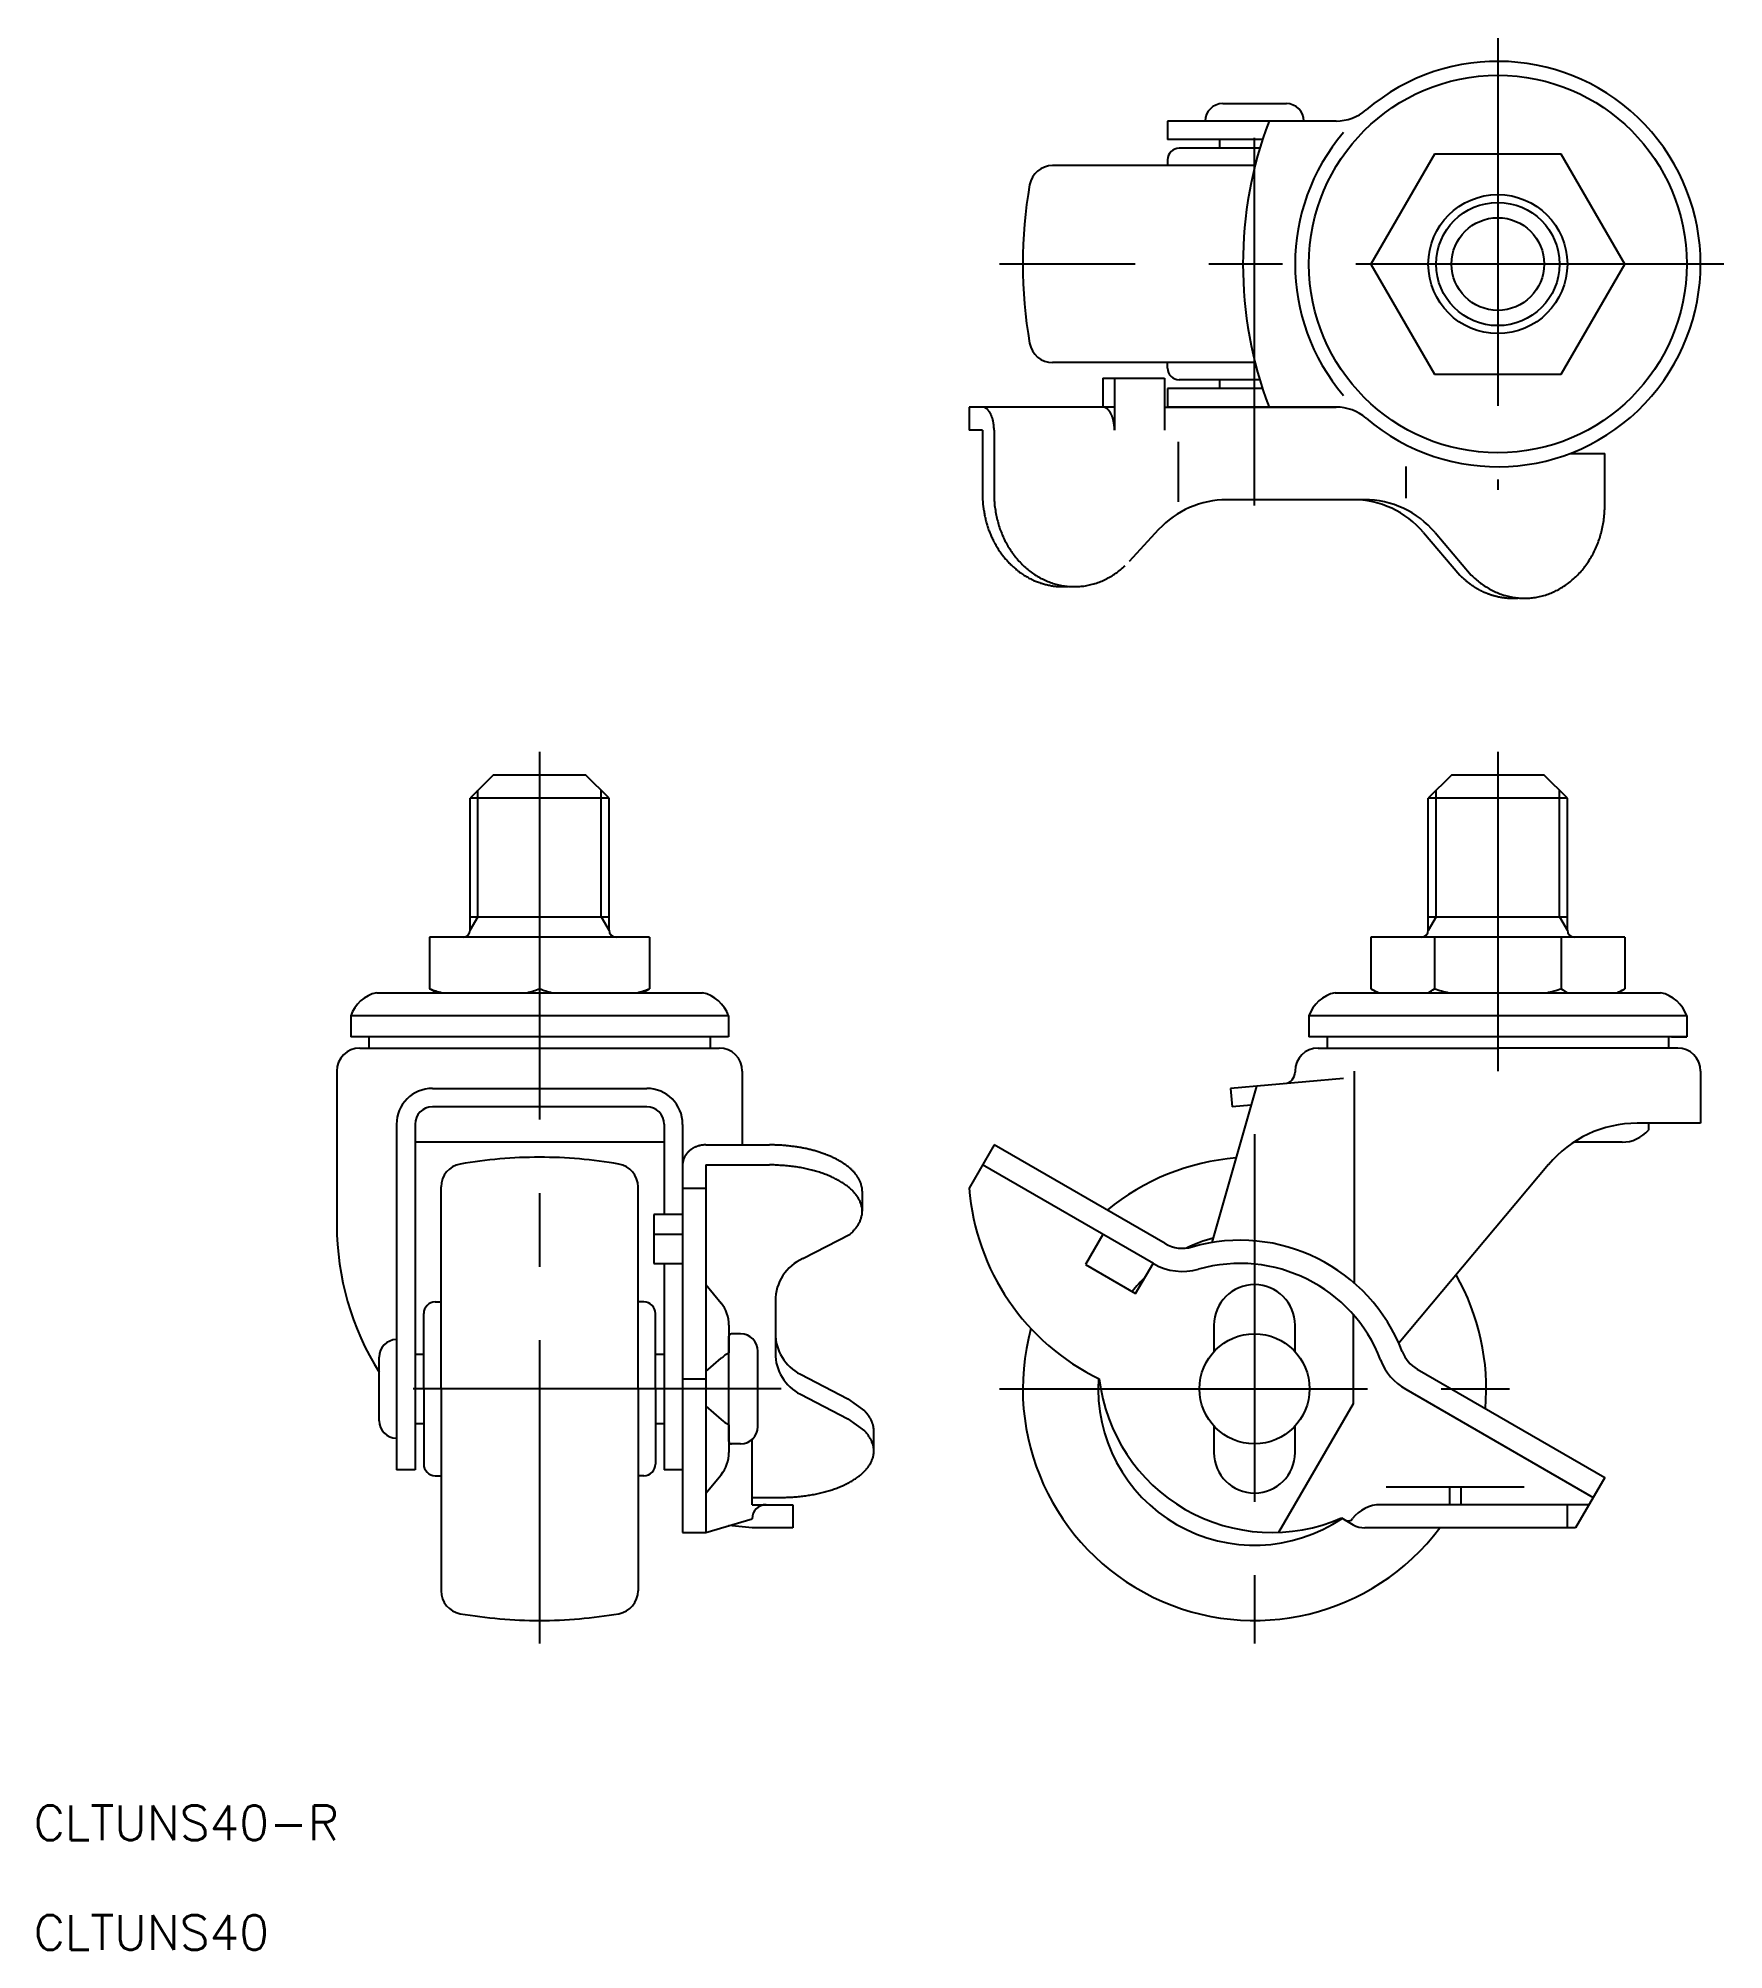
# Model space of a CAD drawing. Extents: x -105 to 40, y -48 to 117.
import ezdxf

# ---------------------------------------------------------------- set-up
doc = ezdxf.new("R2010")
doc.units = 0
doc.linetypes.add('CENTER', pattern=[50.8, 31.75, -6.35, 6.35, -6.35])
doc.layers.get('0').update_dxf_attribs({"linetype": 'CONTINUOUS'})
doc.layers.add('CENTER', color=1, linetype='CONTINUOUS')
doc.styles.get("Standard").update_dxf_attribs({"font": 'txt.shx', "height": 3, "bigfont": 'bigfont.shx'})

msp = doc.modelspace()

# ---------------------------------------------------------------- linework, layer by layer
at = {"color": 7, "linetype": 'CONTINUOUS'}
for p, q in [((-2.75, 110.97), (2.75, 110.97)), ((7.04, 109.47), (-7.5, 109.47)), ((-7.5, 109.47), (-7.5, 107.87)), ((0.69, 107.87), (-7.5, 107.87)), ((-3, 107.12), (-3, 107.87)), ((-7.5, 106.12), (-7.5, 105.62)), ((0.46, 107.12), (-6.5, 107.12)), ((15.52, 106.62), (10.03, 97.12)), ((26.48, 106.62), (15.52, 106.62)), ((31.97, 97.12), (26.48, 106.62)), ((0.05, 105.62), (-17.44, 105.62)), ((10.03, 97.12), (15.52, 87.62)), ((26.48, 87.62), (31.97, 97.12)), ((0.05, 88.62), (-17.44, 88.62)), ((-7.5, 88.12), (-7.5, 88.62)), ((15.52, 87.62), (26.48, 87.62)), ((-13.09, 87.27), (-7.76, 87.27)), ((-13.09, 87.27), (-13.09, 84.77)), ((-12.09, 87.27), (-12.09, 82.77)), ((-7.76, 87.27), (-7.76, 82.77)), ((0.69, 86.37), (-7.5, 86.37)), ((-3.83, 86.37), (-7.5, 86.37)), ((-7.5, 86.37), (-7.5, 84.77)), ((-7.5, 86.37), (-7.5, 84.77)), ((0.46, 87.12), (-6.5, 87.12)), ((-3.99, 87.12), (-6.5, 87.12)), ((-3, 86.37), (-3, 87.12)), ((-24.63, 84.77), (-24.63, 82.77)), ((-12.09, 84.77), (-24.63, 84.77)), ((-7.76, 84.77), (7.04, 84.77)), ((7.04, 84.77), (-7.5, 84.77)), ((7.04, 84.77), (-7.5, 84.77)), ((-23.48, 82.77), (-24.63, 82.77)), ((-23.48, 82.77), (-23.48, 77.27)), ((-22.48, 82.77), (-22.48, 77.27)), ((-6.55, 76.6), (-6.55, 81.77)), ((13.08, 76.91), (13.08, 79.65)), ((27.24, 80.77), (30.23, 80.77)), ((30.23, 76.27), (30.23, 80.77)), ((9.48, 76.77), (-2.39, 76.77)), ((-8.28, 74.19), (-10.81, 71.44)), ((14.58, 73.94), (17.71, 70.27)), ((15.58, 73.94), (18.71, 70.27)), ((-65.71, 53), (-67.71, 51)), ((-57.71, 53), (-65.71, 53)), ((-55.71, 51), (-57.71, 53)), ((17, 53), (15, 51)), ((25, 53), (17, 53)), ((27, 51), (25, 53)), ((-67.71, 39.6), (-67.71, 51)), ((-55.71, 51), (-67.71, 51)), ((-55.71, 39.6), (-55.71, 51)), ((15, 39.6), (15, 51)), ((27, 51), (15, 51)), ((27, 39.6), (27, 51)), ((-67.71, 40.77), (-55.71, 40.77)), ((15, 40.77), (27, 40.77)), ((-52.21, 39), (-71.21, 39)), ((-71.21, 39), (-71.21, 34.55)), ((-61.71, 39), (-61.71, 34.55)), ((-52.21, 39), (-52.21, 34.55)), ((31.97, 39), (10.03, 39)), ((10.03, 39), (10.03, 34.55)), ((15.52, 39), (15.52, 34.55)), ((26.48, 39), (26.48, 34.55)), ((31.97, 39), (31.97, 34.55)), ((-75.76, 34.2), (-47.66, 34.2)), ((-70.61, 34.2), (-71.21, 34.55)), ((-52.82, 34.2), (-52.21, 34.55)), ((6.95, 34.2), (24.79, 34.2)), ((10.63, 34.2), (10.03, 34.55)), ((24.79, 34.2), (35.05, 34.2)), ((31.37, 34.2), (31.97, 34.55)), ((-45.41, 32.2), (-78.01, 32.2)), ((-78.01, 32.2), (-78.01, 30.4)), ((-45.41, 32.2), (-45.41, 30.4)), ((37.3, 32.2), (4.7, 32.2)), ((4.7, 32.2), (4.7, 30.4)), ((37.3, 32.2), (37.3, 30.4)), ((-45.41, 30.4), (-78.01, 30.4)), ((-76.44, 30.4), (-76.44, 29.43)), ((-46.99, 30.4), (-46.99, 29.43)), ((37.3, 30.4), (4.7, 30.4)), ((6.28, 30.4), (6.28, 29.43)), ((35.72, 30.4), (35.72, 29.43)), ((35.98, 30.4), (37.3, 30.4)), ((-77.21, 29.43), (-46.21, 29.43)), ((5.5, 29.43), (21, 29.43)), ((36.53, 29.43), (21, 29.43)), ((-79.21, 27.43), (-79.21, 14.15)), ((-44.21, 27.43), (-44.21, 21.06)), ((7.68, 26.8), (-2.08, 25.94)), ((3.5, 27.43), (3.5, 27.35)), ((8.6, 27.43), (8.6, 9.15)), ((38.5, 27.43), (38.5, 22.93)), ((-70.96, 25.94), (-52.46, 25.94)), ((0.17, 26.14), (-3.68, 12.64)), ((-2.08, 25.94), (-1.94, 24.35)), ((-52.46, 24.35), (-70.96, 24.35)), ((-0.3, 24.49), (-1.94, 24.35)), ((-74.06, 22.84), (-74.06, -7)), ((-72.46, 22.85), (-72.46, -7)), ((-50.96, 22.85), (-50.96, 15.06)), ((-49.36, 22.84), (-49.36, -7)), ((-49.36, 22.8), (-49.36, -12.4)), ((38.5, 22.93), (33.03, 22.93)), ((34, 22.93), (34, 22.35)), ((-50.99, 21.3), (-72.46, 21.3)), ((-47.36, 21.06), (-41.86, 21.06)), ((-22.48, 21.06), (-24.63, 17.34)), ((-7.72, 12.54), (-22.48, 21.06)), ((31.72, 21.3), (27.56, 21.3)), ((-47.36, 19.33), (-47.36, -12.4)), ((-47.36, 19.33), (-41.86, 19.33)), ((-8.72, 10.81), (-23.48, 19.33)), ((25.37, 19.36), (12.45, 3.95)), ((-70.21, 0), (-70.21, 17.44)), ((-53.21, 0), (-53.21, 17.44)), ((-49.36, 17.34), (-47.36, 17.34)), ((-33.86, 17.06), (-33.86, 15.33)), ((-49.36, 15.06), (-51.86, 15.06)), ((-51.86, 15.06), (-51.86, 10.83)), ((-49.36, 13.33), (-51.86, 13.33)), ((-38.99, 11.26), (-34.89, 13.37)), ((-13.09, 13.33), (-14.59, 10.73)), ((-51.86, 10.83), (-49.36, 10.83)), ((-50.96, 10.83), (-50.96, -7)), ((-14.59, 10.73), (-10.26, 8.23)), ((-10.26, 8.23), (-8.76, 10.83)), ((-47.36, 9), (-46.05, 7.41)), ((-70.71, 7.5), (-70.21, 7.5)), ((-52.71, 7.5), (-53.21, 7.5)), ((-41.36, 7.6), (-41.36, 3.08)), ((-71.71, 0), (-71.71, 6.5)), ((-51.71, 0), (-51.71, 6.5)), ((-45.36, 5.5), (-45.36, 3.1)), ((-3.5, 5.5), (-3.5, 3.21)), ((3.5, 3.21), (3.5, 5.5)), ((8.5, 6.43), (8.5, -1.28)), ((-45.36, -4.55), (-45.36, 4.55)), ((-44.36, 4.75), (-45.16, 4.75)), ((-75.56, -2.75), (-75.56, 2.75)), ((-72.46, 3), (-71.71, 3)), ((-51.71, 3), (-50.96, 3)), ((-47.36, 1.5), (-46.03, 2.65)), ((-42.86, -3.25), (-42.86, 3.25)), ((14.05, 1.7), (30.23, -7.64)), ((-49.36, 0.87), (-47.36, 0.87)), ((-47.36, 1.5), (-47.36, -1.5)), ((-39.2, 1.26), (-35.11, -0.86)), ((-71.71, 0), (-71.71, -6.5)), ((-70.21, 0), (-70.21, -17.44)), ((-53.21, 0), (-53.21, -17.44)), ((-51.71, 0), (-51.71, -6.5)), ((-47.36, -1.5), (-46.03, -2.65)), ((-39.2, -0.47), (-35.11, -2.59)), ((-35.11, -0.86), (-33.66, -1.9)), ((8.5, -1.28), (2.08, -12.39)), ((13.05, -0.03), (29.23, -9.37)), ((-72.46, -3), (-71.71, -3)), ((-51.71, -3), (-50.96, -3)), ((-45.36, -3.1), (-45.36, -5.5)), ((-35.11, -2.59), (-33.66, -3.63)), ((-3.5, -3.21), (-3.5, -5.5)), ((3.5, -5.5), (3.5, -3.21)), ((-44.36, -4.75), (-45.16, -4.75)), ((-43.36, -10), (-43.36, -4.37)), ((-32.86, -5.37), (-32.86, -3.64)), ((-72.46, -7), (-74.06, -7)), ((-70.71, -7.5), (-70.21, -7.5)), ((-52.71, -7.5), (-53.21, -7.5)), ((-49.36, -7), (-50.96, -7)), ((-47.36, -9), (-46.05, -7.41)), ((30.23, -7.64), (27.71, -12)), ((-43.36, -9.37), (-40.86, -9.37)), ((23.28, -8.5), (11.37, -8.5)), ((16.82, -8.5), (16.82, -10)), ((17.82, -8.5), (17.82, -10)), ((-47.36, -12.39), (-43.36, -11.22)), ((-43.36, -10), (-39.86, -10)), ((-39.86, -10), (-39.86, -12)), ((7.5, -11.15), (8.51, -11.73)), ((28.87, -10), (10.87, -10)), ((26.98, -10), (26.98, -12)), ((-49.36, -12.4), (-47.36, -12.4)), ((-43.36, -12), (-45.36, -11.8)), ((-39.86, -12), (-43.36, -12)), ((27.71, -12), (9.51, -12))]:
    msp.add_line(p, q, dxfattribs=at)
at = {"color": 3, "linetype": 'CONTINUOUS'}
for p, q in [((-67.04, 40.77), (-67.04, 51.68)), ((-56.39, 40.77), (-56.39, 51.68)), ((15.68, 40.77), (15.68, 51.68)), ((26.32, 40.77), (26.32, 51.68)), ((-67.04, 40.77), (-67.73, 39.58)), ((-56.39, 40.77), (-55.7, 39.58)), ((15.68, 40.77), (14.99, 39.58)), ((26.32, 40.77), (27.01, 39.58))]:
    msp.add_line(p, q, dxfattribs=at)
at = {"color": 7, "linetype": 'CONTINUOUS'}
for points in [[(-22.48, 82.77, 0), (-22.48, 82.79, 0), (-22.48, 82.82, 0), (-22.48, 82.84, 0), (-22.48, 82.87, 0), (-22.48, 82.89, 0), (-22.48, 82.91, 0), (-22.48, 82.94, 0), (-22.49, 82.96, 0), (-22.49, 82.99, 0), (-22.49, 83.01, 0), (-22.49, 83.04, 0), (-22.49, 83.06, 0), (-22.49, 83.08, 0), (-22.5, 83.11, 0), (-22.5, 83.13, 0), (-22.5, 83.16, 0), (-22.5, 83.18, 0), (-22.51, 83.21, 0), (-22.51, 83.23, 0), (-22.51, 83.25, 0), (-22.51, 83.28, 0), (-22.52, 83.3, 0), (-22.52, 83.32, 0), (-22.52, 83.35, 0), (-22.53, 83.37, 0), (-22.53, 83.39, 0), (-22.54, 83.42, 0), (-22.54, 83.44, 0), (-22.54, 83.46, 0), (-22.55, 83.49, 0), (-22.55, 83.51, 0), (-22.56, 83.53, 0), (-22.56, 83.56, 0), (-22.57, 83.58, 0), (-22.57, 83.6, 0), (-22.58, 83.62, 0), (-22.58, 83.64, 0), (-22.59, 83.67, 0), (-22.59, 83.69, 0), (-22.6, 83.71, 0), (-22.6, 83.73, 0), (-22.61, 83.75, 0), (-22.62, 83.77, 0), (-22.62, 83.8, 0), (-22.63, 83.82, 0), (-22.64, 83.84, 0), (-22.64, 83.86, 0), (-22.65, 83.88, 0), (-22.66, 83.9, 0), (-22.66, 83.92, 0), (-22.67, 83.94, 0), (-22.68, 83.96, 0), (-22.69, 83.98, 0), (-22.69, 84, 0), (-22.7, 84.02, 0), (-22.71, 84.04, 0), (-22.72, 84.05, 0), (-22.72, 84.07, 0), (-22.73, 84.09, 0), (-22.74, 84.11, 0), (-22.75, 84.13, 0), (-22.76, 84.15, 0), (-22.77, 84.16, 0), (-22.77, 84.18, 0), (-22.78, 84.2, 0), (-22.79, 84.22, 0), (-22.8, 84.23, 0), (-22.81, 84.25, 0), (-22.82, 84.27, 0), (-22.83, 84.28, 0), (-22.84, 84.3, 0), (-22.85, 84.31, 0), (-22.86, 84.33, 0), (-22.87, 84.34, 0), (-22.88, 84.36, 0), (-22.89, 84.37, 0), (-22.9, 84.39, 0), (-22.91, 84.4, 0), (-22.92, 84.42, 0), (-22.93, 84.43, 0), (-22.94, 84.44, 0), (-22.95, 84.46, 0), (-22.96, 84.47, 0), (-22.97, 84.48, 0), (-22.98, 84.5, 0), (-22.99, 84.51, 0), (-23, 84.52, 0), (-23.01, 84.53, 0), (-23.02, 84.54, 0), (-23.03, 84.55, 0), (-23.04, 84.56, 0), (-23.05, 84.58, 0), (-23.06, 84.59, 0), (-23.08, 84.6, 0), (-23.09, 84.61, 0), (-23.1, 84.61, 0), (-23.11, 84.62, 0), (-23.12, 84.63, 0), (-23.13, 84.64, 0), (-23.14, 84.65, 0), (-23.16, 84.66, 0), (-23.17, 84.67, 0), (-23.18, 84.67, 0), (-23.19, 84.68, 0), (-23.2, 84.69, 0), (-23.21, 84.69, 0), (-23.23, 84.7, 0), (-23.24, 84.71, 0), (-23.25, 84.71, 0), (-23.26, 84.72, 0), (-23.27, 84.72, 0), (-23.29, 84.73, 0), (-23.3, 84.73, 0), (-23.31, 84.74, 0), (-23.32, 84.74, 0), (-23.33, 84.75, 0), (-23.35, 84.75, 0), (-23.36, 84.75, 0), (-23.37, 84.75, 0), (-23.38, 84.76, 0), (-23.4, 84.76, 0), (-23.41, 84.76, 0), (-23.42, 84.76, 0), (-23.43, 84.76, 0), (-23.44, 84.77, 0), (-23.46, 84.77, 0), (-23.47, 84.77, 0), (-23.48, 84.77, 0)], [(-12.09, 82.77, 0), (-12.09, 82.79, 0), (-12.09, 82.82, 0), (-12.09, 82.84, 0), (-12.09, 82.87, 0), (-12.09, 82.89, 0), (-12.09, 82.91, 0), (-12.09, 82.94, 0), (-12.09, 82.96, 0), (-12.09, 82.99, 0), (-12.1, 83.01, 0), (-12.1, 83.04, 0), (-12.1, 83.06, 0), (-12.1, 83.08, 0), (-12.1, 83.11, 0), (-12.11, 83.13, 0), (-12.11, 83.16, 0), (-12.11, 83.18, 0), (-12.11, 83.21, 0), (-12.12, 83.23, 0), (-12.12, 83.25, 0), (-12.12, 83.28, 0), (-12.12, 83.3, 0), (-12.13, 83.32, 0), (-12.13, 83.35, 0), (-12.14, 83.37, 0), (-12.14, 83.39, 0), (-12.14, 83.42, 0), (-12.15, 83.44, 0), (-12.15, 83.46, 0), (-12.16, 83.49, 0), (-12.16, 83.51, 0), (-12.16, 83.53, 0), (-12.17, 83.56, 0), (-12.17, 83.58, 0), (-12.18, 83.6, 0), (-12.18, 83.62, 0), (-12.19, 83.64, 0), (-12.2, 83.67, 0), (-12.2, 83.69, 0), (-12.21, 83.71, 0), (-12.21, 83.73, 0), (-12.22, 83.75, 0), (-12.22, 83.77, 0), (-12.23, 83.8, 0), (-12.24, 83.82, 0), (-12.24, 83.84, 0), (-12.25, 83.86, 0), (-12.26, 83.88, 0), (-12.26, 83.9, 0), (-12.27, 83.92, 0), (-12.28, 83.94, 0), (-12.29, 83.96, 0), (-12.29, 83.98, 0), (-12.3, 84, 0), (-12.31, 84.02, 0), (-12.32, 84.04, 0), (-12.32, 84.05, 0), (-12.33, 84.07, 0), (-12.34, 84.09, 0), (-12.35, 84.11, 0), (-12.36, 84.13, 0), (-12.36, 84.15, 0), (-12.37, 84.16, 0), (-12.38, 84.18, 0), (-12.39, 84.2, 0), (-12.4, 84.22, 0), (-12.41, 84.23, 0), (-12.42, 84.25, 0), (-12.43, 84.27, 0), (-12.44, 84.28, 0), (-12.44, 84.3, 0), (-12.45, 84.31, 0), (-12.46, 84.33, 0), (-12.47, 84.34, 0), (-12.48, 84.36, 0), (-12.49, 84.37, 0), (-12.5, 84.39, 0), (-12.51, 84.4, 0), (-12.52, 84.42, 0), (-12.53, 84.43, 0), (-12.54, 84.44, 0), (-12.55, 84.46, 0), (-12.56, 84.47, 0), (-12.57, 84.48, 0), (-12.59, 84.5, 0), (-12.6, 84.51, 0), (-12.61, 84.52, 0), (-12.62, 84.53, 0), (-12.63, 84.54, 0), (-12.64, 84.55, 0), (-12.65, 84.56, 0), (-12.66, 84.58, 0), (-12.67, 84.59, 0), (-12.68, 84.6, 0), (-12.69, 84.61, 0), (-12.71, 84.61, 0), (-12.72, 84.62, 0), (-12.73, 84.63, 0), (-12.74, 84.64, 0), (-12.75, 84.65, 0), (-12.76, 84.66, 0), (-12.78, 84.67, 0), (-12.79, 84.67, 0), (-12.8, 84.68, 0), (-12.81, 84.69, 0), (-12.82, 84.69, 0), (-12.83, 84.7, 0), (-12.85, 84.71, 0), (-12.86, 84.71, 0), (-12.87, 84.72, 0), (-12.88, 84.72, 0), (-12.89, 84.73, 0), (-12.91, 84.73, 0), (-12.92, 84.74, 0), (-12.93, 84.74, 0), (-12.94, 84.75, 0), (-12.95, 84.75, 0), (-12.97, 84.75, 0), (-12.98, 84.75, 0), (-12.99, 84.76, 0), (-13, 84.76, 0), (-13.02, 84.76, 0), (-13.03, 84.76, 0), (-13.04, 84.76, 0), (-13.05, 84.77, 0), (-13.06, 84.77, 0), (-13.08, 84.77, 0), (-13.09, 84.77, 0)], [(-23.48, 77.27, 0), (-23.48, 77.17, 0), (-23.48, 77.06, 0), (-23.48, 76.96, 0), (-23.47, 76.86, 0), (-23.47, 76.76, 0), (-23.46, 76.66, 0), (-23.45, 76.55, 0), (-23.44, 76.45, 0), (-23.44, 76.35, 0), (-23.42, 76.25, 0), (-23.41, 76.15, 0), (-23.4, 76.05, 0), (-23.39, 75.95, 0), (-23.37, 75.85, 0), (-23.35, 75.75, 0), (-23.34, 75.65, 0), (-23.32, 75.55, 0), (-23.3, 75.45, 0), (-23.28, 75.35, 0), (-23.26, 75.25, 0), (-23.23, 75.15, 0), (-23.21, 75.05, 0), (-23.18, 74.95, 0), (-23.16, 74.86, 0), (-23.13, 74.76, 0), (-23.1, 74.66, 0), (-23.07, 74.57, 0), (-23.04, 74.47, 0), (-23.01, 74.37, 0), (-22.98, 74.28, 0), (-22.95, 74.18, 0), (-22.91, 74.09, 0), (-22.88, 74, 0), (-22.84, 73.9, 0), (-22.8, 73.81, 0), (-22.76, 73.72, 0), (-22.72, 73.63, 0), (-22.68, 73.54, 0), (-22.64, 73.45, 0), (-22.6, 73.36, 0), (-22.55, 73.27, 0), (-22.51, 73.18, 0), (-22.46, 73.09, 0), (-22.42, 73.01, 0), (-22.37, 72.92, 0), (-22.32, 72.84, 0), (-22.27, 72.75, 0), (-22.22, 72.67, 0), (-22.17, 72.58, 0), (-22.12, 72.5, 0), (-22.06, 72.42, 0), (-22.01, 72.34, 0), (-21.96, 72.26, 0), (-21.9, 72.18, 0), (-21.84, 72.1, 0), (-21.79, 72.02, 0), (-21.73, 71.95, 0), (-21.67, 71.87, 0), (-21.61, 71.8, 0), (-21.55, 71.72, 0), (-21.49, 71.65, 0), (-21.42, 71.58, 0), (-21.36, 71.51, 0), (-21.3, 71.44, 0), (-21.23, 71.37, 0), (-21.17, 71.3, 0), (-21.1, 71.23, 0), (-21.03, 71.16, 0), (-20.96, 71.1, 0), (-20.9, 71.03, 0), (-20.83, 70.97, 0), (-20.76, 70.91, 0), (-20.69, 70.85, 0), (-20.61, 70.79, 0), (-20.54, 70.73, 0), (-20.47, 70.67, 0), (-20.4, 70.61, 0), (-20.32, 70.56, 0), (-20.25, 70.5, 0), (-20.17, 70.45, 0), (-20.1, 70.39, 0), (-20.02, 70.34, 0), (-19.95, 70.29, 0), (-19.87, 70.24, 0), (-19.79, 70.19, 0), (-19.71, 70.15, 0), (-19.63, 70.1, 0), (-19.55, 70.06, 0), (-19.47, 70.01, 0), (-19.39, 69.97, 0), (-19.31, 69.93, 0), (-19.23, 69.89, 0), (-19.15, 69.85, 0), (-19.07, 69.81, 0), (-18.98, 69.78, 0), (-18.9, 69.74, 0), (-18.82, 69.71, 0), (-18.73, 69.67, 0), (-18.65, 69.64, 0), (-18.57, 69.61, 0), (-18.48, 69.58, 0), (-18.4, 69.56, 0), (-18.31, 69.53, 0), (-18.22, 69.5, 0), (-18.14, 69.48, 0), (-18.05, 69.46, 0), (-17.97, 69.44, 0), (-17.88, 69.42, 0), (-17.79, 69.4, 0), (-17.71, 69.38, 0), (-17.62, 69.36, 0), (-17.53, 69.35, 0), (-17.44, 69.33, 0), (-17.36, 69.32, 0), (-17.27, 69.31, 0), (-17.18, 69.3, 0), (-17.09, 69.29, 0), (-17, 69.28, 0), (-16.91, 69.28, 0), (-16.83, 69.27, 0), (-16.74, 69.27, 0), (-16.65, 69.27, 0), (-16.56, 69.27, 0), (-16.47, 69.27, 0), (-16.38, 69.27, 0), (-16.3, 69.27, 0), (-16.21, 69.28, 0), (-16.12, 69.28, 0)], [(-22.48, 77.27, 0), (-22.48, 77.13, 0), (-22.48, 76.99, 0), (-22.47, 76.84, 0), (-22.46, 76.7, 0), (-22.45, 76.56, 0), (-22.44, 76.42, 0), (-22.43, 76.28, 0), (-22.41, 76.14, 0), (-22.39, 76, 0), (-22.37, 75.87, 0), (-22.35, 75.73, 0), (-22.33, 75.59, 0), (-22.3, 75.45, 0), (-22.27, 75.31, 0), (-22.24, 75.18, 0), (-22.21, 75.04, 0), (-22.17, 74.91, 0), (-22.14, 74.77, 0), (-22.1, 74.64, 0), (-22.06, 74.51, 0), (-22.01, 74.38, 0), (-21.97, 74.24, 0), (-21.92, 74.11, 0), (-21.87, 73.99, 0), (-21.82, 73.86, 0), (-21.77, 73.73, 0), (-21.71, 73.6, 0), (-21.66, 73.48, 0), (-21.6, 73.36, 0), (-21.54, 73.23, 0), (-21.47, 73.11, 0), (-21.41, 72.99, 0), (-21.34, 72.87, 0), (-21.28, 72.76, 0), (-21.21, 72.64, 0), (-21.13, 72.53, 0), (-21.06, 72.42, 0), (-20.99, 72.3, 0), (-20.91, 72.19, 0), (-20.83, 72.09, 0), (-20.75, 71.98, 0), (-20.67, 71.87, 0), (-20.59, 71.77, 0), (-20.5, 71.67, 0), (-20.42, 71.57, 0), (-20.33, 71.47, 0), (-20.24, 71.38, 0), (-20.15, 71.28, 0), (-20.06, 71.19, 0), (-19.96, 71.1, 0), (-19.87, 71.01, 0), (-19.77, 70.92, 0), (-19.68, 70.84, 0), (-19.58, 70.75, 0), (-19.48, 70.67, 0), (-19.38, 70.6, 0), (-19.27, 70.52, 0), (-19.17, 70.44, 0), (-19.07, 70.37, 0), (-18.96, 70.3, 0), (-18.85, 70.23, 0), (-18.75, 70.17, 0), (-18.64, 70.1, 0), (-18.53, 70.04, 0), (-18.42, 69.98, 0), (-18.3, 69.93, 0), (-18.19, 69.87, 0), (-18.08, 69.82, 0), (-17.96, 69.77, 0), (-17.85, 69.72, 0), (-17.73, 69.67, 0), (-17.62, 69.63, 0), (-17.5, 69.59, 0), (-17.38, 69.55, 0), (-17.27, 69.52, 0), (-17.15, 69.48, 0), (-17.03, 69.45, 0), (-16.91, 69.42, 0), (-16.79, 69.4, 0), (-16.67, 69.37, 0), (-16.55, 69.35, 0), (-16.43, 69.33, 0), (-16.31, 69.31, 0), (-16.19, 69.3, 0), (-16.06, 69.29, 0), (-15.94, 69.28, 0), (-15.82, 69.27, 0), (-15.7, 69.27, 0), (-15.58, 69.27, 0), (-15.45, 69.27, 0), (-15.33, 69.27, 0), (-15.21, 69.28, 0), (-15.09, 69.29, 0), (-14.97, 69.3, 0), (-14.85, 69.31, 0), (-14.72, 69.32, 0), (-14.6, 69.34, 0), (-14.48, 69.36, 0), (-14.36, 69.39, 0), (-14.24, 69.41, 0), (-14.12, 69.44, 0), (-14, 69.47, 0), (-13.88, 69.5, 0), (-13.77, 69.54, 0), (-13.65, 69.58, 0), (-13.53, 69.62, 0), (-13.42, 69.66, 0), (-13.3, 69.7, 0), (-13.18, 69.75, 0), (-13.07, 69.8, 0), (-12.96, 69.85, 0), (-12.84, 69.9, 0), (-12.73, 69.96, 0), (-12.62, 70.02, 0), (-12.51, 70.08, 0), (-12.4, 70.14, 0), (-12.29, 70.21, 0), (-12.19, 70.28, 0), (-12.08, 70.34, 0), (-11.98, 70.42, 0), (-11.87, 70.49, 0), (-11.77, 70.57, 0), (-11.67, 70.64, 0), (-11.57, 70.72, 0), (-11.47, 70.81, 0), (-11.37, 70.89, 0), (-11.27, 70.98, 0), (-11.18, 71.06, 0)], [(18.71, 70.27, 0), (18.81, 70.18, 0), (18.9, 70.09, 0), (19, 70, 0), (19.1, 69.91, 0), (19.2, 69.82, 0), (19.3, 69.74, 0), (19.4, 69.66, 0), (19.5, 69.58, 0), (19.61, 69.5, 0), (19.71, 69.43, 0), (19.82, 69.35, 0), (19.93, 69.28, 0), (20.04, 69.21, 0), (20.15, 69.15, 0), (20.26, 69.08, 0), (20.37, 69.02, 0), (20.48, 68.96, 0), (20.6, 68.9, 0), (20.71, 68.85, 0), (20.83, 68.8, 0), (20.94, 68.75, 0), (21.06, 68.7, 0), (21.18, 68.65, 0), (21.3, 68.61, 0), (21.42, 68.57, 0), (21.53, 68.53, 0), (21.66, 68.5, 0), (21.78, 68.46, 0), (21.9, 68.43, 0), (22.02, 68.41, 0), (22.14, 68.38, 0), (22.26, 68.36, 0), (22.39, 68.34, 0), (22.51, 68.32, 0), (22.63, 68.3, 0), (22.76, 68.29, 0), (22.88, 68.28, 0), (23.01, 68.27, 0), (23.13, 68.27, 0), (23.25, 68.27, 0), (23.38, 68.27, 0), (23.5, 68.27, 0), (23.63, 68.28, 0), (23.75, 68.28, 0), (23.87, 68.29, 0), (24, 68.31, 0), (24.12, 68.32, 0), (24.24, 68.34, 0), (24.37, 68.36, 0), (24.49, 68.39, 0), (24.61, 68.41, 0), (24.73, 68.44, 0), (24.86, 68.47, 0), (24.98, 68.5, 0), (25.1, 68.54, 0), (25.22, 68.58, 0), (25.34, 68.62, 0), (25.45, 68.66, 0), (25.57, 68.71, 0), (25.69, 68.76, 0), (25.8, 68.81, 0), (25.92, 68.86, 0), (26.03, 68.92, 0), (26.15, 68.97, 0), (26.26, 69.03, 0), (26.37, 69.1, 0), (26.48, 69.16, 0), (26.59, 69.23, 0), (26.7, 69.3, 0), (26.81, 69.37, 0), (26.92, 69.44, 0), (27.02, 69.52, 0), (27.13, 69.6, 0), (27.23, 69.68, 0), (27.33, 69.76, 0), (27.43, 69.84, 0), (27.53, 69.93, 0), (27.63, 70.02, 0), (27.72, 70.11, 0), (27.82, 70.2, 0), (27.91, 70.3, 0), (28, 70.39, 0), (28.1, 70.49, 0), (28.18, 70.59, 0), (28.27, 70.69, 0), (28.36, 70.8, 0), (28.44, 70.9, 0), (28.52, 71.01, 0), (28.6, 71.12, 0), (28.68, 71.23, 0), (28.76, 71.34, 0), (28.84, 71.45, 0), (28.91, 71.57, 0), (28.98, 71.69, 0), (29.05, 71.81, 0), (29.12, 71.93, 0), (29.19, 72.05, 0), (29.25, 72.17, 0), (29.31, 72.29, 0), (29.38, 72.42, 0), (29.43, 72.54, 0), (29.49, 72.67, 0), (29.55, 72.8, 0), (29.6, 72.93, 0), (29.65, 73.06, 0), (29.7, 73.19, 0), (29.75, 73.33, 0), (29.79, 73.46, 0), (29.83, 73.59, 0), (29.87, 73.73, 0), (29.91, 73.87, 0), (29.95, 74, 0), (29.98, 74.14, 0), (30.01, 74.28, 0), (30.04, 74.42, 0), (30.07, 74.56, 0), (30.1, 74.7, 0), (30.12, 74.84, 0), (30.14, 74.98, 0), (30.16, 75.12, 0), (30.18, 75.27, 0), (30.19, 75.41, 0), (30.2, 75.55, 0), (30.21, 75.69, 0), (30.22, 75.84, 0), (30.23, 75.98, 0), (30.23, 76.12, 0), (30.23, 76.27, 0)], [(17.71, 70.27, 0), (17.74, 70.24, 0), (17.78, 70.21, 0), (17.81, 70.18, 0), (17.84, 70.15, 0), (17.87, 70.11, 0), (17.91, 70.08, 0), (17.94, 70.05, 0), (17.97, 70.02, 0), (18.01, 69.99, 0), (18.04, 69.96, 0), (18.07, 69.93, 0), (18.11, 69.9, 0), (18.14, 69.87, 0), (18.18, 69.84, 0), (18.21, 69.81, 0), (18.24, 69.78, 0), (18.28, 69.75, 0), (18.31, 69.73, 0), (18.35, 69.7, 0), (18.38, 69.67, 0), (18.42, 69.64, 0), (18.45, 69.61, 0), (18.49, 69.59, 0), (18.53, 69.56, 0), (18.56, 69.53, 0), (18.6, 69.51, 0), (18.63, 69.48, 0), (18.67, 69.46, 0), (18.71, 69.43, 0), (18.74, 69.4, 0), (18.78, 69.38, 0), (18.82, 69.35, 0), (18.85, 69.33, 0), (18.89, 69.31, 0), (18.93, 69.28, 0), (18.96, 69.26, 0), (19, 69.23, 0), (19.04, 69.21, 0), (19.08, 69.19, 0), (19.11, 69.16, 0), (19.15, 69.14, 0), (19.19, 69.12, 0), (19.23, 69.1, 0), (19.27, 69.08, 0), (19.3, 69.05, 0), (19.34, 69.03, 0), (19.38, 69.01, 0), (19.42, 68.99, 0), (19.46, 68.97, 0), (19.5, 68.95, 0), (19.54, 68.93, 0), (19.58, 68.91, 0), (19.61, 68.89, 0), (19.65, 68.87, 0), (19.69, 68.86, 0), (19.73, 68.84, 0), (19.77, 68.82, 0), (19.81, 68.8, 0), (19.85, 68.78, 0), (19.89, 68.77, 0), (19.93, 68.75, 0), (19.97, 68.73, 0), (20.01, 68.72, 0), (20.05, 68.7, 0), (20.09, 68.68, 0), (20.13, 68.67, 0), (20.17, 68.65, 0), (20.21, 68.64, 0), (20.25, 68.62, 0), (20.3, 68.61, 0), (20.34, 68.6, 0), (20.38, 68.58, 0), (20.42, 68.57, 0), (20.46, 68.56, 0), (20.5, 68.54, 0), (20.54, 68.53, 0), (20.58, 68.52, 0), (20.62, 68.51, 0), (20.67, 68.49, 0), (20.71, 68.48, 0), (20.75, 68.47, 0), (20.79, 68.46, 0), (20.83, 68.45, 0), (20.87, 68.44, 0), (20.91, 68.43, 0), (20.96, 68.42, 0), (21, 68.41, 0), (21.04, 68.4, 0), (21.08, 68.39, 0), (21.12, 68.38, 0), (21.17, 68.38, 0), (21.21, 68.37, 0), (21.25, 68.36, 0), (21.29, 68.35, 0), (21.33, 68.35, 0), (21.38, 68.34, 0), (21.42, 68.33, 0), (21.46, 68.33, 0), (21.5, 68.32, 0), (21.55, 68.32, 0), (21.59, 68.31, 0), (21.63, 68.3, 0), (21.67, 68.3, 0), (21.71, 68.3, 0), (21.76, 68.29, 0), (21.8, 68.29, 0), (21.84, 68.28, 0), (21.88, 68.28, 0), (21.93, 68.28, 0), (21.97, 68.28, 0), (22.01, 68.27, 0), (22.05, 68.27, 0), (22.1, 68.27, 0), (22.14, 68.27, 0), (22.18, 68.27, 0), (22.22, 68.27, 0), (22.27, 68.27, 0), (22.31, 68.27, 0), (22.35, 68.27, 0), (22.4, 68.27, 0), (22.44, 68.27, 0), (22.48, 68.27, 0), (22.52, 68.27, 0), (22.57, 68.27, 0), (22.61, 68.27, 0), (22.65, 68.28, 0), (22.69, 68.28, 0), (22.74, 68.28, 0)], [(-47.36, 21.06, 0), (-47.39, 21.06, 0), (-47.41, 21.06, 0), (-47.44, 21.06, 0), (-47.46, 21.06, 0), (-47.49, 21.06, 0), (-47.51, 21.06, 0), (-47.53, 21.06, 0), (-47.56, 21.05, 0), (-47.58, 21.05, 0), (-47.61, 21.05, 0), (-47.63, 21.05, 0), (-47.66, 21.04, 0), (-47.68, 21.04, 0), (-47.7, 21.04, 0), (-47.73, 21.03, 0), (-47.75, 21.03, 0), (-47.78, 21.02, 0), (-47.8, 21.02, 0), (-47.82, 21.02, 0), (-47.85, 21.01, 0), (-47.87, 21, 0), (-47.9, 21, 0), (-47.92, 20.99, 0), (-47.94, 20.99, 0), (-47.97, 20.98, 0), (-47.99, 20.97, 0), (-48.01, 20.97, 0), (-48.04, 20.96, 0), (-48.06, 20.95, 0), (-48.08, 20.95, 0), (-48.11, 20.94, 0), (-48.13, 20.93, 0), (-48.15, 20.92, 0), (-48.17, 20.91, 0), (-48.2, 20.9, 0), (-48.22, 20.9, 0), (-48.24, 20.89, 0), (-48.26, 20.88, 0), (-48.28, 20.87, 0), (-48.31, 20.86, 0), (-48.33, 20.85, 0), (-48.35, 20.84, 0), (-48.37, 20.83, 0), (-48.39, 20.82, 0), (-48.41, 20.8, 0), (-48.43, 20.79, 0), (-48.45, 20.78, 0), (-48.47, 20.77, 0), (-48.49, 20.76, 0), (-48.51, 20.75, 0), (-48.53, 20.73, 0), (-48.55, 20.72, 0), (-48.57, 20.71, 0), (-48.59, 20.7, 0), (-48.61, 20.68, 0), (-48.63, 20.67, 0), (-48.65, 20.66, 0), (-48.67, 20.64, 0), (-48.69, 20.63, 0), (-48.71, 20.61, 0), (-48.72, 20.6, 0), (-48.74, 20.58, 0), (-48.76, 20.57, 0), (-48.78, 20.55, 0), (-48.79, 20.54, 0), (-48.81, 20.52, 0), (-48.83, 20.51, 0), (-48.84, 20.49, 0), (-48.86, 20.48, 0), (-48.88, 20.46, 0), (-48.89, 20.45, 0), (-48.91, 20.43, 0), (-48.92, 20.41, 0), (-48.94, 20.4, 0), (-48.95, 20.38, 0), (-48.97, 20.36, 0), (-48.98, 20.34, 0), (-49, 20.33, 0), (-49.01, 20.31, 0), (-49.03, 20.29, 0), (-49.04, 20.27, 0), (-49.05, 20.26, 0), (-49.07, 20.24, 0), (-49.08, 20.22, 0), (-49.09, 20.2, 0), (-49.1, 20.18, 0), (-49.11, 20.17, 0), (-49.13, 20.15, 0), (-49.14, 20.13, 0), (-49.15, 20.11, 0), (-49.16, 20.09, 0), (-49.17, 20.07, 0), (-49.18, 20.05, 0), (-49.19, 20.03, 0), (-49.2, 20.01, 0), (-49.21, 19.99, 0), (-49.22, 19.97, 0), (-49.23, 19.95, 0), (-49.24, 19.93, 0), (-49.25, 19.91, 0), (-49.25, 19.89, 0), (-49.26, 19.87, 0), (-49.27, 19.85, 0), (-49.28, 19.83, 0), (-49.28, 19.81, 0), (-49.29, 19.79, 0), (-49.3, 19.77, 0), (-49.3, 19.75, 0), (-49.31, 19.73, 0), (-49.31, 19.71, 0), (-49.32, 19.69, 0), (-49.32, 19.67, 0), (-49.33, 19.65, 0), (-49.33, 19.63, 0), (-49.34, 19.61, 0), (-49.34, 19.58, 0), (-49.34, 19.56, 0), (-49.35, 19.54, 0), (-49.35, 19.52, 0), (-49.35, 19.5, 0), (-49.36, 19.48, 0), (-49.36, 19.46, 0), (-49.36, 19.44, 0), (-49.36, 19.42, 0), (-49.36, 19.39, 0), (-49.36, 19.37, 0), (-49.36, 19.35, 0), (-49.36, 19.33, 0)], [(-33.86, 17.06, 0), (-33.86, 17.11, 0), (-33.86, 17.16, 0), (-33.87, 17.21, 0), (-33.87, 17.26, 0), (-33.88, 17.31, 0), (-33.88, 17.36, 0), (-33.89, 17.41, 0), (-33.9, 17.45, 0), (-33.91, 17.5, 0), (-33.92, 17.55, 0), (-33.94, 17.6, 0), (-33.95, 17.65, 0), (-33.96, 17.7, 0), (-33.98, 17.75, 0), (-34, 17.79, 0), (-34.02, 17.84, 0), (-34.04, 17.89, 0), (-34.06, 17.94, 0), (-34.08, 17.99, 0), (-34.1, 18.03, 0), (-34.13, 18.08, 0), (-34.15, 18.13, 0), (-34.18, 18.18, 0), (-34.21, 18.22, 0), (-34.24, 18.27, 0), (-34.27, 18.32, 0), (-34.3, 18.36, 0), (-34.33, 18.41, 0), (-34.36, 18.46, 0), (-34.4, 18.5, 0), (-34.43, 18.55, 0), (-34.47, 18.59, 0), (-34.51, 18.64, 0), (-34.55, 18.68, 0), (-34.59, 18.73, 0), (-34.63, 18.77, 0), (-34.67, 18.82, 0), (-34.72, 18.86, 0), (-34.76, 18.9, 0), (-34.81, 18.95, 0), (-34.85, 18.99, 0), (-34.9, 19.03, 0), (-34.95, 19.08, 0), (-35, 19.12, 0), (-35.05, 19.16, 0), (-35.1, 19.2, 0), (-35.16, 19.24, 0), (-35.21, 19.28, 0), (-35.27, 19.33, 0), (-35.32, 19.37, 0), (-35.38, 19.41, 0), (-35.44, 19.44, 0), (-35.5, 19.48, 0), (-35.56, 19.52, 0), (-35.62, 19.56, 0), (-35.68, 19.6, 0), (-35.74, 19.64, 0), (-35.8, 19.67, 0), (-35.87, 19.71, 0), (-35.93, 19.75, 0), (-36, 19.78, 0), (-36.07, 19.82, 0), (-36.14, 19.86, 0), (-36.21, 19.89, 0), (-36.28, 19.93, 0), (-36.35, 19.96, 0), (-36.42, 19.99, 0), (-36.49, 20.03, 0), (-36.56, 20.06, 0), (-36.64, 20.09, 0), (-36.71, 20.12, 0), (-36.79, 20.15, 0), (-36.86, 20.19, 0), (-36.94, 20.22, 0), (-37.02, 20.25, 0), (-37.1, 20.27, 0), (-37.18, 20.3, 0), (-37.26, 20.33, 0), (-37.34, 20.36, 0), (-37.42, 20.39, 0), (-37.5, 20.42, 0), (-37.58, 20.44, 0), (-37.67, 20.47, 0), (-37.75, 20.49, 0), (-37.83, 20.52, 0), (-37.92, 20.54, 0), (-38, 20.57, 0), (-38.09, 20.59, 0), (-38.18, 20.61, 0), (-38.27, 20.64, 0), (-38.35, 20.66, 0), (-38.44, 20.68, 0), (-38.53, 20.7, 0), (-38.62, 20.72, 0), (-38.71, 20.74, 0), (-38.8, 20.76, 0), (-38.89, 20.78, 0), (-38.98, 20.79, 0), (-39.08, 20.81, 0), (-39.17, 20.83, 0), (-39.26, 20.84, 0), (-39.35, 20.86, 0), (-39.45, 20.88, 0), (-39.54, 20.89, 0), (-39.63, 20.9, 0), (-39.73, 20.92, 0), (-39.82, 20.93, 0), (-39.92, 20.94, 0), (-40.01, 20.95, 0), (-40.11, 20.96, 0), (-40.21, 20.98, 0), (-40.3, 20.99, 0), (-40.4, 20.99, 0), (-40.49, 21, 0), (-40.59, 21.01, 0), (-40.69, 21.02, 0), (-40.79, 21.03, 0), (-40.88, 21.03, 0), (-40.98, 21.04, 0), (-41.08, 21.04, 0), (-41.18, 21.05, 0), (-41.27, 21.05, 0), (-41.37, 21.05, 0), (-41.47, 21.06, 0), (-41.57, 21.06, 0), (-41.67, 21.06, 0), (-41.76, 21.06, 0), (-41.86, 21.06, 0)], [(-34.89, 13.37, 0), (-34.83, 13.42, 0), (-34.77, 13.48, 0), (-34.71, 13.54, 0), (-34.65, 13.6, 0), (-34.6, 13.66, 0), (-34.54, 13.72, 0), (-34.49, 13.78, 0), (-34.44, 13.84, 0), (-34.39, 13.9, 0), (-34.35, 13.96, 0), (-34.3, 14.02, 0), (-34.26, 14.08, 0), (-34.22, 14.14, 0), (-34.18, 14.21, 0), (-34.15, 14.27, 0), (-34.12, 14.33, 0), (-34.08, 14.39, 0), (-34.05, 14.46, 0), (-34.03, 14.52, 0), (-34, 14.59, 0), (-33.98, 14.65, 0), (-33.96, 14.71, 0), (-33.94, 14.78, 0), (-33.92, 14.84, 0), (-33.91, 14.91, 0), (-33.89, 14.97, 0), (-33.88, 15.04, 0), (-33.88, 15.1, 0), (-33.87, 15.17, 0), (-33.86, 15.23, 0), (-33.86, 15.3, 0), (-33.86, 15.36, 0), (-33.86, 15.43, 0), (-33.87, 15.49, 0), (-33.88, 15.56, 0), (-33.88, 15.62, 0), (-33.89, 15.69, 0), (-33.91, 15.75, 0), (-33.92, 15.82, 0), (-33.94, 15.88, 0), (-33.96, 15.95, 0), (-33.98, 16.01, 0), (-34, 16.07, 0), (-34.03, 16.14, 0), (-34.05, 16.2, 0), (-34.08, 16.27, 0), (-34.12, 16.33, 0), (-34.15, 16.39, 0), (-34.18, 16.45, 0), (-34.22, 16.52, 0), (-34.26, 16.58, 0), (-34.3, 16.64, 0), (-34.35, 16.7, 0), (-34.39, 16.76, 0), (-34.44, 16.82, 0), (-34.49, 16.88, 0), (-34.54, 16.94, 0), (-34.6, 17, 0), (-34.65, 17.06, 0), (-34.71, 17.12, 0), (-34.77, 17.18, 0), (-34.83, 17.24, 0), (-34.89, 17.29, 0), (-34.96, 17.35, 0), (-35.02, 17.4, 0), (-35.09, 17.46, 0), (-35.16, 17.52, 0), (-35.23, 17.57, 0), (-35.31, 17.62, 0), (-35.38, 17.68, 0), (-35.46, 17.73, 0), (-35.54, 17.78, 0), (-35.62, 17.83, 0), (-35.7, 17.88, 0), (-35.79, 17.93, 0), (-35.87, 17.98, 0), (-35.96, 18.03, 0), (-36.05, 18.08, 0), (-36.14, 18.12, 0), (-36.23, 18.17, 0), (-36.32, 18.22, 0), (-36.42, 18.26, 0), (-36.51, 18.3, 0), (-36.61, 18.35, 0), (-36.71, 18.39, 0), (-36.81, 18.43, 0), (-36.91, 18.47, 0), (-37.01, 18.51, 0), (-37.12, 18.55, 0), (-37.22, 18.59, 0), (-37.33, 18.63, 0), (-37.44, 18.66, 0), (-37.55, 18.7, 0), (-37.66, 18.73, 0), (-37.77, 18.77, 0), (-37.88, 18.8, 0), (-37.99, 18.83, 0), (-38.11, 18.86, 0), (-38.22, 18.89, 0), (-38.34, 18.92, 0), (-38.46, 18.95, 0), (-38.58, 18.98, 0), (-38.7, 19, 0), (-38.82, 19.03, 0), (-38.94, 19.05, 0), (-39.06, 19.08, 0), (-39.18, 19.1, 0), (-39.3, 19.12, 0), (-39.43, 19.14, 0), (-39.55, 19.16, 0), (-39.68, 19.18, 0), (-39.8, 19.2, 0), (-39.93, 19.21, 0), (-40.06, 19.23, 0), (-40.18, 19.24, 0), (-40.31, 19.25, 0), (-40.44, 19.27, 0), (-40.57, 19.28, 0), (-40.69, 19.29, 0), (-40.82, 19.3, 0), (-40.95, 19.3, 0), (-41.08, 19.31, 0), (-41.21, 19.32, 0), (-41.34, 19.32, 0), (-41.47, 19.33, 0), (-41.6, 19.33, 0), (-41.73, 19.33, 0), (-41.86, 19.33, 0)], [(-32.86, -3.64, 0), (-32.86, -3.62, 0), (-32.86, -3.61, 0), (-32.86, -3.6, 0), (-32.86, -3.58, 0), (-32.86, -3.57, 0), (-32.86, -3.55, 0), (-32.86, -3.54, 0), (-32.87, -3.53, 0), (-32.87, -3.51, 0), (-32.87, -3.5, 0), (-32.87, -3.48, 0), (-32.87, -3.47, 0), (-32.87, -3.46, 0), (-32.87, -3.44, 0), (-32.87, -3.43, 0), (-32.88, -3.41, 0), (-32.88, -3.4, 0), (-32.88, -3.39, 0), (-32.88, -3.37, 0), (-32.88, -3.36, 0), (-32.88, -3.34, 0), (-32.89, -3.33, 0), (-32.89, -3.32, 0), (-32.89, -3.3, 0), (-32.89, -3.29, 0), (-32.9, -3.27, 0), (-32.9, -3.26, 0), (-32.9, -3.25, 0), (-32.9, -3.23, 0), (-32.91, -3.22, 0), (-32.91, -3.2, 0), (-32.91, -3.19, 0), (-32.92, -3.18, 0), (-32.92, -3.16, 0), (-32.92, -3.15, 0), (-32.93, -3.13, 0), (-32.93, -3.12, 0), (-32.93, -3.11, 0), (-32.94, -3.09, 0), (-32.94, -3.08, 0), (-32.95, -3.06, 0), (-32.95, -3.05, 0), (-32.95, -3.04, 0), (-32.96, -3.02, 0), (-32.96, -3.01, 0), (-32.97, -3, 0), (-32.97, -2.98, 0), (-32.98, -2.97, 0), (-32.98, -2.95, 0), (-32.99, -2.94, 0), (-32.99, -2.93, 0), (-33, -2.91, 0), (-33, -2.9, 0), (-33.01, -2.88, 0), (-33.01, -2.87, 0), (-33.02, -2.86, 0), (-33.02, -2.84, 0), (-33.03, -2.83, 0), (-33.03, -2.82, 0), (-33.04, -2.8, 0), (-33.05, -2.79, 0), (-33.05, -2.77, 0), (-33.06, -2.76, 0), (-33.06, -2.75, 0), (-33.07, -2.73, 0), (-33.08, -2.72, 0), (-33.08, -2.71, 0), (-33.09, -2.69, 0), (-33.1, -2.68, 0), (-33.1, -2.67, 0), (-33.11, -2.65, 0), (-33.12, -2.64, 0), (-33.12, -2.62, 0), (-33.13, -2.61, 0), (-33.14, -2.6, 0), (-33.15, -2.58, 0), (-33.15, -2.57, 0), (-33.16, -2.56, 0), (-33.17, -2.54, 0), (-33.18, -2.53, 0), (-33.18, -2.52, 0), (-33.19, -2.5, 0), (-33.2, -2.49, 0), (-33.21, -2.48, 0), (-33.22, -2.46, 0), (-33.22, -2.45, 0), (-33.23, -2.44, 0), (-33.24, -2.42, 0), (-33.25, -2.41, 0), (-33.26, -2.4, 0), (-33.27, -2.38, 0), (-33.28, -2.37, 0), (-33.29, -2.36, 0), (-33.29, -2.34, 0), (-33.3, -2.33, 0), (-33.31, -2.32, 0), (-33.32, -2.3, 0), (-33.33, -2.29, 0), (-33.34, -2.28, 0), (-33.35, -2.26, 0), (-33.36, -2.25, 0), (-33.37, -2.24, 0), (-33.38, -2.22, 0), (-33.39, -2.21, 0), (-33.4, -2.2, 0), (-33.41, -2.18, 0), (-33.42, -2.17, 0), (-33.43, -2.16, 0), (-33.44, -2.14, 0), (-33.45, -2.13, 0), (-33.46, -2.12, 0), (-33.47, -2.11, 0), (-33.48, -2.09, 0), (-33.5, -2.08, 0), (-33.51, -2.07, 0), (-33.52, -2.05, 0), (-33.53, -2.04, 0), (-33.54, -2.03, 0), (-33.55, -2.01, 0), (-33.56, -2, 0), (-33.57, -1.99, 0), (-33.59, -1.98, 0), (-33.6, -1.96, 0), (-33.61, -1.95, 0), (-33.62, -1.94, 0), (-33.63, -1.93, 0), (-33.65, -1.91, 0), (-33.66, -1.9, 0)], [(-40.86, -9.37, 0), (-40.74, -9.37, 0), (-40.61, -9.37, 0), (-40.48, -9.37, 0), (-40.36, -9.36, 0), (-40.23, -9.36, 0), (-40.11, -9.35, 0), (-39.98, -9.35, 0), (-39.85, -9.34, 0), (-39.73, -9.33, 0), (-39.6, -9.32, 0), (-39.48, -9.31, 0), (-39.36, -9.3, 0), (-39.23, -9.29, 0), (-39.11, -9.27, 0), (-38.99, -9.26, 0), (-38.86, -9.24, 0), (-38.74, -9.23, 0), (-38.62, -9.21, 0), (-38.5, -9.19, 0), (-38.38, -9.17, 0), (-38.26, -9.15, 0), (-38.14, -9.13, 0), (-38.02, -9.11, 0), (-37.9, -9.09, 0), (-37.79, -9.06, 0), (-37.67, -9.04, 0), (-37.56, -9.01, 0), (-37.44, -8.99, 0), (-37.33, -8.96, 0), (-37.21, -8.93, 0), (-37.1, -8.9, 0), (-36.99, -8.87, 0), (-36.88, -8.84, 0), (-36.77, -8.81, 0), (-36.66, -8.78, 0), (-36.56, -8.74, 0), (-36.45, -8.71, 0), (-36.35, -8.67, 0), (-36.24, -8.64, 0), (-36.14, -8.6, 0), (-36.04, -8.56, 0), (-35.94, -8.52, 0), (-35.84, -8.48, 0), (-35.74, -8.44, 0), (-35.65, -8.4, 0), (-35.55, -8.36, 0), (-35.46, -8.32, 0), (-35.36, -8.28, 0), (-35.27, -8.23, 0), (-35.18, -8.19, 0), (-35.1, -8.14, 0), (-35.01, -8.1, 0), (-34.92, -8.05, 0), (-34.84, -8, 0), (-34.76, -7.96, 0), (-34.68, -7.91, 0), (-34.6, -7.86, 0), (-34.52, -7.81, 0), (-34.44, -7.76, 0), (-34.37, -7.71, 0), (-34.3, -7.66, 0), (-34.22, -7.6, 0), (-34.15, -7.55, 0), (-34.09, -7.5, 0), (-34.02, -7.44, 0), (-33.96, -7.39, 0), (-33.89, -7.33, 0), (-33.83, -7.28, 0), (-33.77, -7.22, 0), (-33.71, -7.17, 0), (-33.66, -7.11, 0), (-33.61, -7.05, 0), (-33.55, -7, 0), (-33.5, -6.94, 0), (-33.45, -6.88, 0), (-33.41, -6.82, 0), (-33.36, -6.76, 0), (-33.32, -6.7, 0), (-33.28, -6.64, 0), (-33.24, -6.58, 0), (-33.2, -6.52, 0), (-33.17, -6.46, 0), (-33.13, -6.4, 0), (-33.1, -6.34, 0), (-33.07, -6.28, 0), (-33.04, -6.22, 0), (-33.02, -6.16, 0), (-32.99, -6.09, 0), (-32.97, -6.03, 0), (-32.95, -5.97, 0), (-32.93, -5.91, 0), (-32.92, -5.84, 0), (-32.9, -5.78, 0), (-32.89, -5.72, 0), (-32.88, -5.66, 0), (-32.87, -5.59, 0), (-32.87, -5.53, 0), (-32.86, -5.47, 0), (-32.86, -5.4, 0), (-32.86, -5.34, 0), (-32.86, -5.28, 0), (-32.87, -5.21, 0), (-32.87, -5.15, 0), (-32.88, -5.09, 0), (-32.89, -5.02, 0), (-32.9, -4.96, 0), (-32.92, -4.9, 0), (-32.93, -4.84, 0), (-32.95, -4.77, 0), (-32.97, -4.71, 0), (-32.99, -4.65, 0), (-33.02, -4.59, 0), (-33.04, -4.53, 0), (-33.07, -4.46, 0), (-33.1, -4.4, 0), (-33.13, -4.34, 0), (-33.17, -4.28, 0), (-33.2, -4.22, 0), (-33.24, -4.16, 0), (-33.28, -4.1, 0), (-33.32, -4.04, 0), (-33.36, -3.98, 0), (-33.41, -3.92, 0), (-33.45, -3.86, 0), (-33.5, -3.8, 0), (-33.55, -3.75, 0), (-33.6, -3.69, 0), (-33.66, -3.63, 0)]]:
    msp.add_polyline3d(points, dxfattribs=at)
for centre, radius in [((21, 97.12), 16.3), ((21, 97.12), 6), ((21, 97.12), 4), ((0, 0), 4.75)]:
    msp.add_circle(centre, radius, dxfattribs=at)
at = {"color": 3, "linetype": 'CONTINUOUS'}
msp.add_circle((21, 97.12), 5.32, dxfattribs=at)
at = {"color": 7, "linetype": 'CONTINUOUS'}
for centre, radius, start, end in [((21, 97.12), 17.5, 229.5052, 130.4948), ((-2.75, 109.47), 1.5, 90, 180), ((2.75, 109.47), 1.5, 0, 90), ((34, 97.12), 35, 159.3378, 200.6622), ((7.04, 113.47), 4, 270, 310.4948), ((21, 97.12), 17.5, 139.566, 220.434), ((-6.5, 106.12), 1, 90, 180), ((-17.44, 103.62), 2, 90, 170.151), ((20, 97.12), 40, 170.151, 189.849), ((-17.44, 90.62), 2, 189.849, 270), ((-6.5, 88.12), 1, 180, 270), ((7.04, 80.77), 4, 49.5052, 90), ((7.04, 80.77), 4, 49.5052, 90), ((-2.39, 68.77), 8, 90, 137.3608), ((8.48, 68.77), 8, 40.3006, 90), ((9.48, 68.77), 8, 40.3006, 90), ((-68.31, 39.6), 0.6, 270, 0), ((-55.11, 39.6), 0.6, 180, 270), ((14.4, 39.6), 0.6, 270, 0), ((27.6, 39.6), 0.6, 180, 270), ((-75.16, 31.26), 3, 101.5188, 161.7483), ((-66.46, 47.42), 13.72, 249.7438, 254.484), ((-66.46, 47.42), 13.72, 285.516, 290.2562), ((-56.96, 47.42), 13.72, 249.7438, 254.484), ((-56.96, 47.42), 13.72, 285.516, 290.2562), ((-48.26, 31.26), 3, 18.2517, 78.4812), ((7.55, 31.26), 3, 101.5188, 161.7483), ((13.11, 39.7), 6, 240, 246.4435), ((13.11, 37.55), 3.85, 299.5131, 308.7577), ((21, 51.82), 18.12, 252.3968, 256.509), ((21, 51.82), 18.12, 283.491, 287.6032), ((28.89, 37.55), 3.85, 231.2423, 240.4869), ((28.89, 39.7), 6, 293.5565, 300), ((34.45, 31.26), 3, 18.2517, 78.4812), ((-77.21, 27.43), 2, 90, 180), ((-46.21, 27.43), 2, 0, 90), ((5.5, 27.43), 2, 90, 180), ((36.5, 27.43), 2, 0, 90), ((2.5, 27.35), 1, 275, 0), ((-70.96, 22.84), 3.1, 90, 180), ((-52.46, 22.84), 3.1, 0, 90), ((-70.96, 22.85), 1.5, 90, 180), ((-52.46, 22.85), 1.5, 0, 90), ((33.03, 12.93), 10, 90, 140.0125), ((31.72, 24.3), 3, 270, 319.4584), ((-61.71, -20), 40, 90, 99.849), ((-61.71, -20), 40, 80.151, 90), ((0, 0), 20, 94.58, 129.5127), ((-68.21, 17.44), 2, 99.849, 180), ((-55.21, 17.44), 2, 360, 80.151), ((-4.69, 18.87), 20, 184.4115, 244.1868), ((-55.23, 14.15), 23.98, 180, 212.026), ((-6.22, 15.14), 3, 240, 286.017), ((0, 0), 13.5, 105.3249, 115.7832), ((0, 0), 13.5, 114.2637, 115.7832), ((-1.25, -2.17), 15, 21.0576, 106.017), ((-37.36, 7.6), 4, 113.9458, 180), ((-6.22, 15.14), 5, 240, 286.017), ((-1.25, -2.17), 13, 21.0576, 106.017), ((0, 0), 13.5, 134.3575, 141.4804), ((0, 5.5), 3.5, 0, 180), ((0, 0), 20, 355.1507, 29.5252), ((-70.71, 6.5), 1, 90, 180), ((-52.71, 6.5), 1, 0, 90), ((-48.36, 5.5), 3, 360, 39.5584), ((0, 0), 20, 164.8662, 323.1301), ((-74.06, 2.75), 1.5, 90, 180), ((-45.16, 4.55), 0.2, 87.7954, 180), ((-44.36, 3.25), 1.5, 0, 90), ((-37.36, 4.81), 4, 180, 242.6174), ((-43.74, 0), 3.5, 117.5516, 130.7946), ((-37.36, 3.08), 4, 180, 242.6174), ((15.55, 4.3), 5, 201.0576, 240), ((15.55, 4.3), 3, 201.0576, 240), ((0, 0), 13.5, 176.1612, 304.0538), ((1.5, 2.6), 15, 186.6155, 293.5747), ((-74.06, -2.75), 1.5, 180, 270), ((-43.74, 0), 3.5, 229.2054, 242.4484), ((-44.36, -3.25), 1.5, 270, 0), ((-45.16, -4.55), 0.2, 180, 272.2046), ((-70.71, -6.5), 1, 180, 270), ((-52.71, -6.5), 1, 270, 360), ((-48.36, -5.5), 3, 320.4416, 360), ((0, -5.5), 3.5, 180, 0), ((-42.15, -11.22), 1.22, 90, 180), ((8.07, -10.9), 0.5, 240, 323.1415), ((10.87, -13), 3, 90, 143.1415), ((9.51, -10), 2, 240, 270), ((-68.21, -17.44), 2, 180, 260.151), ((-55.21, -17.44), 2, 279.849, 360), ((-61.71, 20), 40, 260.151, 270), ((-61.71, 20), 40, 270, 279.849)]:
    msp.add_arc(centre, radius, start, end, dxfattribs=at)
at = {"layer": 'CENTER', "color": 1, "linetype": 'CENTER'}
for p, q in [((21, 116.62), (21, 77.62)), ((0, 76.27), (0, 112.97)), ((40.5, 97.12), (-22, 97.12)), ((-61.71, 55), (-61.71, -22)), ((21, 55), (21, 27.43)), ((0, 22), (0, -22)), ((-40.86, 0), (-77.56, 0)), ((-22, 0), (22, 0))]:
    msp.add_line(p, q, dxfattribs=at)

# ---------------------------------------------------------------- texts
at = {"color": 7, "linetype": 'CONTINUOUS'}
for s, p in [('CLTUNS40-R', (-105.37, -38.98)), ('CLTUNS40', (-105.37, -48.43))]:
    msp.add_text(s, height=3, dxfattribs=at).set_placement(p)

doc.saveas('drawing.dxf')
